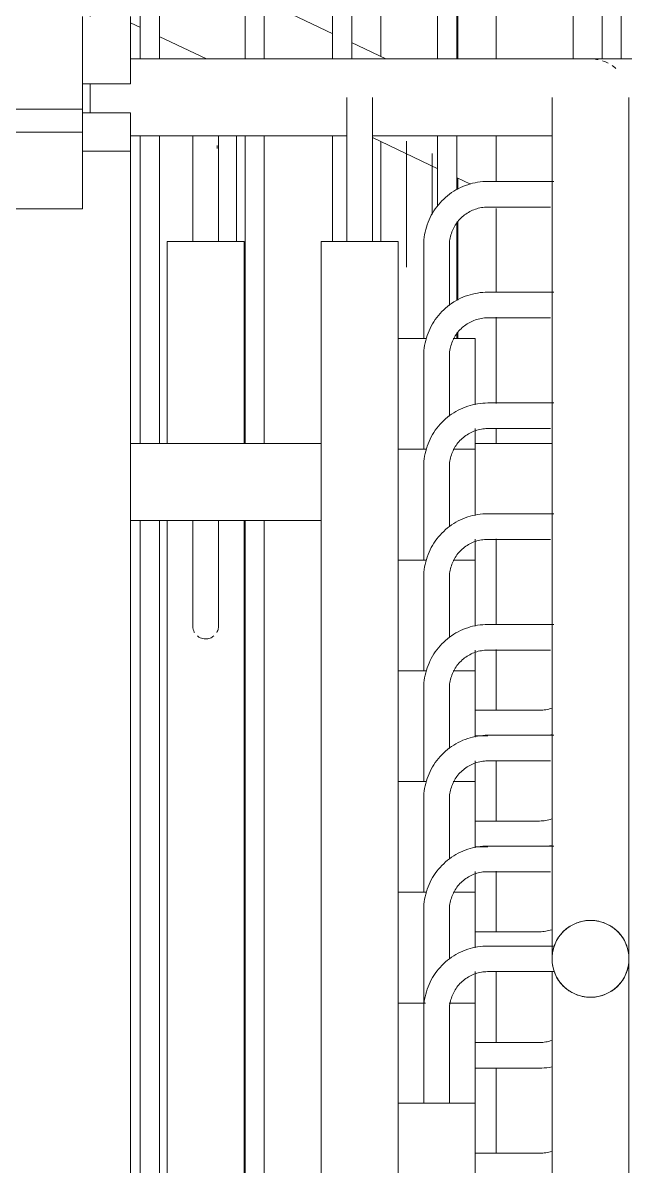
# Model space of a CAD drawing. Header units: millimetres. Extents: x -515342 to 330399, y -224905 to 507333.
# Drawn here: x 236379 to 236692, y 87684 to 88278 of the extents above; entities that cross this region are included whole.
import ezdxf

# ---------------------------------------------------------------- set-up
doc = ezdxf.new("R2010")
doc.units = ezdxf.units.MM
doc.layers.get('0').update_dxf_attribs({"lineweight": 0})
for name, color, linetype, lineweight in [('Ограждение', 7, 'Continuous', 0), ('Перекрытие', 7, 'Continuous', 0), ('Стены внутренние', 7, 'Continuous', 0)]:
    doc.layers.add(name, color=color, linetype=linetype, lineweight=lineweight)

# ---------------------------------------------------------------- blocks, each defined once
blk = doc.blocks.new('Ограждение - АР_Ограждение_Балясина_10-V14-О_АР_П_Разрез 3-3')
at = {"layer": 'Ограждение'}
for p, q in [((6749.5, 228), (6749.5, 670.95)), ((6759.5, 666.21), (6759.5, 228)), ((6749.5, 151.32), (6749.5, 188)), ((6759.5, 188), (6759.5, 159.9)), ((6759.5, 143.21), (6759.5, 102.3)), ((6759.5, 85.61), (6759.5, 82.6))]:
    blk.add_line(p, q, dxfattribs=at)
at = {"layer": 'Ограждение', "flags": 128}
for points in [[(6749.63, 670.89), (6750.59, 670.44), (6752.33, 669.61), (6754.5, 668.58)], [(6754.5, 668.58), (6756.67, 667.55), (6758.41, 666.72), (6759.37, 666.26), (6759.5, 666.21)]]:
    blk.add_lwpolyline(points, dxfattribs=at)
blk = doc.blocks.new('Ограждение - АР_Ограждение_Балясина_10-V15-О_АР_П_Разрез 3-3')
at = {"layer": 'Ограждение'}
for p, q in [((6649.5, 228), (6649.5, 718.45)), ((6659.5, 713.71), (6659.5, 228)), ((6649.5, 28), (6649.5, 188)), ((6659.5, 188), (6659.5, 28)), ((6649.5, -397.26), (6649.5, -12)), ((6659.5, -12), (6659.5, -402.01))]:
    blk.add_line(p, q, dxfattribs=at)
blk = doc.blocks.new('Ограждение - Ограждение-9706166-О_АР_П_Разрез 3-3')
for name in ['Ограждение - АР_Ограждение_Балясина_10-V15-О_АР_П_Разрез 3-3', 'Ограждение - АР_Ограждение_Балясина_10-V14-О_АР_П_Разрез 3-3']:
    blk.add_blockref(name, (0, 0))
blk = doc.blocks.new('Ограждение - АР_Ограждение_Балясина_10-V21-О_АР_П_Разрез 3-3')
at = {"layer": 'Ограждение'}
for p, q in [((6835, 330.34), (6835, 228)), ((6845, 228), (6845, 325.59))]:
    blk.add_line(p, q, dxfattribs=at)
blk = doc.blocks.new('Ограждение - АР_Ограждение_Балясина_D40 доп поручень 700_900-V22-О_АР_П_Разрез 3-3')
at = {"layer": 'Ограждение'}
for p, q in [((6720, 384.97), (6720, 229.25)), ((6760, 228), (6760, 365.97)), ((6720, 184.97), (6720, 133)), ((6733.33, 185.12), (6733.33, 149.75)), ((6746.67, 149.75), (6746.67, 178.79)), ((6760, 160.17), (6760, 165.97)), ((6760, 102.57), (6760, 143.67)), ((6760, 82.6), (6760, 86.07))]:
    blk.add_line(p, q, dxfattribs=at)
at = {"layer": 'Ограждение', "flags": 128}
for points in [[(6733.33, 149.75), (6733.33, 148.55), (6733.33, 147.35), (6733.33, 146.16), (6733.33, 144.97), (6733.33, 143.79), (6733.33, 142.62), (6733.33, 141.46), (6733.33, 140.31), (6733.33, 139.18), (6733.33, 138.07), (6733.33, 136.97), (6733.33, 135.9), (6733.33, 134.84), (6733.33, 133.81), (6733.33, 132.81), (6733.33, 131.83), (6733.33, 130.89), (6733.33, 129.97), (6733.33, 129.08), (6733.33, 128.23), (6733.33, 127.41), (6733.33, 126.63), (6733.33, 125.88), (6733.33, 125.17), (6733.33, 124.51), (6733.33, 123.88), (6733.33, 123.29), (6733.33, 122.75), (6733.33, 122.25), (6733.33, 121.79), (6733.33, 121.38), (6733.33, 121.01), (6733.33, 120.69), (6733.33, 120.41), (6733.33, 120.19), (6733.33, 120.01), (6733.33, 119.87), (6733.33, 119.79), (6733.33, 119.75)], [(6746.67, 147.04), (6746.67, 148.23), (6746.67, 149.43), (6746.67, 149.75)]]:
    blk.add_lwpolyline(points, dxfattribs=at)
blk = doc.blocks.new('Ограждение - АР_Ограждение_Балясина_10-V23-О_АР_П_Разрез 3-3')
at = {"layer": 'Ограждение'}
for p, q in [((6635, 725.34), (6635, 469.62)), ((6635.13, 725.28), (6635.13, 725.28)), ((6645, 464.87), (6645, 720.59)), ((6635, 425.34), (6635, 269.62)), ((6645, 264.87), (6645, 420.59)), ((6645, 133), (6645, 188)), ((6635, 183.03), (6635, 181.33))]:
    blk.add_line(p, q, dxfattribs=at)
blk = doc.blocks.new('Ограждение - Ограждение-9707695-О_АР_П_Разрез 3-3')
for name in ['Ограждение - АР_Ограждение_Балясина_10-V23-О_АР_П_Разрез 3-3', 'Ограждение - АР_Ограждение_Балясина_D40 доп поручень 700_900-V22-О_АР_П_Разрез 3-3', 'Ограждение - АР_Ограждение_Балясина_10-V21-О_АР_П_Разрез 3-3']:
    blk.add_blockref(name, (0, 0))
blk = doc.blocks.new('Тип перил - Перила_Внутренний_-9707720-О_АР_П_Разрез 3-3')
at = {"layer": 'Ограждение'}
for p, q in [((6695.13, 241.07), (6659.37, 258.05)), ((6590, 246.72), (6595.13, 244.28)), ((6604.87, 239.65), (6629.4, 228)), ((6722.63, 228), (6704.87, 236.43)), ((6715.67, 187.03), (6749.63, 170.89)), ((6759.37, 166.26), (6766.68, 162.79))]:
    blk.add_line(p, q, dxfattribs=at)
blk = doc.blocks.new('Ограждение - АР_Ограждение_Балясина_10-10240723-О_АР_П_Разрез 3-3')
at = {"layer": 'Ограждение'}
for p, q in [((6595, 228), (6595, 444.34)), ((6605, 439.59), (6605, 228)), ((6595, 28), (6595, 188)), ((6605, 188), (6605, 28)), ((6595, -368), (6595, -12)), ((6605, -12), (6605, -368))]:
    blk.add_line(p, q, dxfattribs=at)
blk = doc.blocks.new('Ограждение - АР_Ограждение_Балясина_10-V25-О_АР_П_Разрез 3-3')
at = {"layer": 'Ограждение'}
for p, q in [((6695, 441.13), (6695, 696.84)), ((6695.13, 696.78), (6695.13, 696.78)), ((6705, 692.09), (6705, 436.38)), ((6695, 228), (6695, 396.84)), ((6705, 392.09), (6705, 228)), ((6695, 133), (6695, 188))]:
    blk.add_line(p, q, dxfattribs=at)
blk = doc.blocks.new('Ограждение - АР_Ограждение_Балясина_D40_900-10240718-О_АР_П_Разрез 3-3')
at = {"layer": 'Ограждение'}
for p, q in [((6780, 228), (6780, 356.47)), ((6820, 337.47), (6820, 228)), ((6780, 164.04), (6780, 188)), ((6780, 106.44), (6780, 150.17)), ((6780, 48.84), (6780, 93.61)), ((6780, 28), (6780, 36.01)), ((6780, -66.36), (6780, -21.59)), ((6780, -110.81), (6780, -79.19)), ((6780, -168.41), (6780, -136.79)), ((6780, -226.01), (6780, -194.39)), ((6780, -283.61), (6780, -246.39)), ((6780, -341.21), (6780, -296.79))]:
    blk.add_line(p, q, dxfattribs=at)
blk = doc.blocks.new('Ограждение - АР_Ограждение_Балясина_10-V37-О_АР_П_Разрез 3-3')
at = {"layer": 'Ограждение'}
for p, q in [((6695, 441.13), (6695, 696.84)), ((6695.13, 696.78), (6695.13, 696.78)), ((6705, 692.09), (6705, 436.38)), ((6695, 228), (6695, 396.84)), ((6705, 392.09), (6705, 228)), ((6695, 133), (6695, 188))]:
    blk.add_line(p, q, dxfattribs=at)
blk = doc.blocks.new('Ограждение - АР_Ограждение_Балясина_10-V38-О_АР_П_Разрез 3-3')
at = {"layer": 'Ограждение'}
for p, q in [((6595, 228), (6595, 444.34)), ((6605, 439.59), (6605, 228)), ((6595, 28), (6595, 188)), ((6605, 188), (6605, 28)), ((6595, -368), (6595, -12)), ((6605, -12), (6605, -368))]:
    blk.add_line(p, q, dxfattribs=at)
blk = doc.blocks.new('Ограждение - Ограждение-9707916-О_АР_П_Разрез 3-3')
for name in ['Ограждение - АР_Ограждение_Балясина_10-10240723-О_АР_П_Разрез 3-3', 'Ограждение - АР_Ограждение_Балясина_10-V38-О_АР_П_Разрез 3-3', 'Ограждение - АР_Ограждение_Балясина_10-V25-О_АР_П_Разрез 3-3', 'Ограждение - АР_Ограждение_Балясина_10-V37-О_АР_П_Разрез 3-3', 'Ограждение - АР_Ограждение_Балясина_D40_900-10240718-О_АР_П_Разрез 3-3']:
    blk.add_blockref(name, (0, 0))
blk = doc.blocks.new('Ограждение - АР_Ограждение_Балясина_D40 доп поручень 700-7979680-О_АР_П_Разрез 3-3')
at = {"layer": 'Ограждение'}
for p, q in [((6622.33, 133), (6622.33, 181.33)), ((6635.67, 181.33), (6635.67, 133)), ((6609, 28), (6609, 133)), ((6629, 133), (6609, 133)), ((6649, 133), (6629, 133)), ((6649, 133), (6649, 28)), ((6609, -368), (6609, -12)), ((6622.33, -40.33), (6622.33, -12)), ((6635.67, -12), (6635.67, -40.33)), ((6649, -12), (6649, -672))]:
    blk.add_line(p, q, dxfattribs=at)
at = {"layer": 'Ограждение', "flags": 128}
for points in [[(6622.33, 187.95), (6622.33, 186.91), (6622.33, 185.87), (6622.33, 184.81), (6622.33, 183.75), (6622.33, 182.69), (6622.33, 181.62), (6622.33, 181.33)], [(6635.67, 181.33), (6635.67, 182.4), (6635.67, 183.46), (6635.67, 184.53), (6635.67, 185.58), (6635.67, 186.63), (6635.67, 187.67)], [(6622.33, -67), (6622.33, -66.98), (6622.33, -66.91), (6622.33, -66.81), (6622.33, -66.66), (6622.33, -66.47), (6622.33, -66.24), (6622.33, -65.96), (6622.33, -65.65), (6622.33, -65.29), (6622.33, -64.89), (6622.33, -64.46), (6622.33, -63.99), (6622.33, -63.48), (6622.33, -62.93), (6622.33, -62.34), (6622.33, -61.72), (6622.33, -61.07), (6622.33, -60.38), (6622.33, -59.66), (6622.33, -58.91), (6622.33, -58.13), (6622.33, -57.32), (6622.33, -56.49), (6622.33, -55.63), (6622.33, -54.74), (6622.33, -53.83), (6622.33, -52.9), (6622.33, -51.95), (6622.33, -50.98), (6622.33, -50), (6622.33, -48.99), (6622.33, -47.98), (6622.33, -46.95), (6622.33, -45.91), (6622.33, -44.87), (6622.33, -43.81), (6622.33, -42.75), (6622.33, -41.69), (6622.33, -40.62), (6622.33, -40.33)], [(6635.67, -40.33), (6635.67, -41.4), (6635.67, -42.46), (6635.67, -43.53), (6635.67, -44.58), (6635.67, -45.63), (6635.67, -46.67), (6635.67, -47.7), (6635.67, -48.72), (6635.67, -49.73), (6635.67, -50.72), (6635.67, -51.69), (6635.67, -52.65), (6635.67, -53.58), (6635.67, -54.5), (6635.67, -55.39), (6635.67, -56.26), (6635.67, -57.1), (6635.67, -57.92), (6635.67, -58.7), (6635.67, -59.46), (6635.67, -60.19), (6635.67, -60.89), (6635.67, -61.55), (6635.67, -62.18), (6635.67, -62.77), (6635.67, -63.33), (6635.67, -63.85), (6635.67, -64.34), (6635.67, -64.78), (6635.67, -65.19), (6635.67, -65.55), (6635.67, -65.88), (6635.67, -66.17), (6635.67, -66.41), (6635.67, -66.61), (6635.67, -66.77), (6635.67, -66.89), (6635.67, -66.97), (6635.67, -67)]]:
    blk.add_lwpolyline(points, dxfattribs=at)
at = {"layer": 'Ограждение'}
for points, knots in [([(6622.35, -66.56), (6622.34, -66.8), (6622.33, -67.3), (6622.4, -68.03), (6622.6, -68.96), (6622.91, -69.75), (6623.19, -70.26), (6623.23, -70.35)], [0.4791667, 0.4791667, 0.4791667, 0.4791667, 0.5138889, 0.5486111, 0.5833333, 0.6527778, 0.6666667, 0.6666667, 0.6666667, 0.6666667]), ([(6634.77, -70.34), (6634.96, -70.01), (6635.29, -69.3), (6635.56, -68.31), (6635.66, -67.45), (6635.67, -66.85), (6635.65, -66.5), (6635.64, -66.4)], [0.3333333, 0.3333333, 0.3333333, 0.3333333, 0.3888889, 0.4444444, 0.4791667, 0.5138889, 0.5283723, 0.5283723, 0.5283723, 0.5283723]), ([(6624.71, -72.1), (6624.78, -72.16), (6625.23, -72.53), (6626.58, -73.35), (6627.99, -73.65), (6629, -73.67)], [0.7777778, 0.7777778, 0.7777778, 0.7777778, 0.7916667, 0.8611111, 1, 1, 1, 1])]:
    blk.add_open_spline(points, degree=3, knots=knots, dxfattribs=at)
blk.add_open_spline([(6629, -73.67), (6629.81, -73.66), (6631.33, -73.39), (6632.7, -72.6), (6633.29, -72.1)], degree=3, dxfattribs=at)
blk = doc.blocks.new('Ограждение - Ограждение-9972903-О_АР_П_Разрез 3-3')
blk.add_blockref('Ограждение - АР_Ограждение_Балясина_D40 доп поручень 700-7979680-О_АР_П_Разрез 3-3', (0, 0))
blk = doc.blocks.new('Ограждение - АР_Ограждение_Балясина_D40 доп поручень 700-V77-О_АР_П_Разрез 3-3')
at = {"layer": 'Ограждение'}
for p, q in [((6555.67, 437), (6555.67, 485.33)), ((6550.01, 437), (6569, 437)), ((6569, 250), (6569, 437)), ((6569, 200), (6569, 215))]:
    blk.add_line(p, q, dxfattribs=at)
at = {"layer": 'Ограждение', "flags": 128}
blk.add_lwpolyline([(6555.67, 485.33), (6555.64, 486.67), (6555.56, 488), (6555.43, 489.32), (6555.24, 490.64), (6555, 491.96), (6554.71, 493.26), (6554.37, 494.55), (6553.97, 495.82), (6553.53, 497.08), (6553.04, 498.31), (6552.49, 499.53), (6551.9, 500.73), (6551.26, 501.9), (6550.58, 503.04), (6549.84, 504.15)], dxfattribs=at)
blk = doc.blocks.new('Ограждение - АР_Ограждение_Балясина_D40 доп поручень 700-V79-О_АР_П_Разрез 3-3')
at = {"layer": 'Ограждение'}
for p, q in [((6702.33, 181.33), (6702.33, 133)), ((6715.67, 133), (6715.67, 181.33)), ((6689, 133), (6689, -672)), ((6689, 133), (6709, 133)), ((6709, 133), (6729, 133)), ((6729, 82.6), (6729, 133))]:
    blk.add_line(p, q, dxfattribs=at)
at = {"layer": 'Ограждение', "flags": 128}
for points in [[(6702.33, 208), (6702.33, 207.98), (6702.33, 207.91), (6702.33, 207.81), (6702.33, 207.66), (6702.33, 207.47), (6702.33, 207.24), (6702.33, 206.96), (6702.33, 206.65), (6702.33, 206.29), (6702.33, 205.89), (6702.33, 205.46), (6702.33, 204.99), (6702.33, 204.48), (6702.33, 203.93), (6702.33, 203.34), (6702.33, 202.72), (6702.33, 202.07), (6702.33, 201.38), (6702.33, 200.66), (6702.33, 199.91), (6702.33, 199.13), (6702.33, 198.32), (6702.33, 197.49), (6702.33, 196.63), (6702.33, 195.74), (6702.33, 194.83), (6702.33, 193.9), (6702.33, 192.95), (6702.33, 191.98), (6702.33, 191), (6702.33, 189.99), (6702.33, 188.98), (6702.33, 187.95), (6702.33, 186.91), (6702.33, 185.87), (6702.33, 184.81), (6702.33, 183.75), (6702.33, 182.69), (6702.33, 181.62), (6702.33, 181.33)], [(6715.67, 181.33), (6715.67, 182.4), (6715.67, 183.46), (6715.67, 184.53), (6715.67, 185.58), (6715.67, 186.63), (6715.67, 187.67), (6715.67, 188.7), (6715.67, 189.72), (6715.67, 190.73), (6715.67, 191.72), (6715.67, 192.69), (6715.67, 193.65), (6715.67, 194.58), (6715.67, 195.5), (6715.67, 196.39), (6715.67, 197.26), (6715.67, 198.1), (6715.67, 198.92), (6715.67, 199.7), (6715.67, 200.46), (6715.67, 201.19), (6715.67, 201.89), (6715.67, 202.55), (6715.67, 203.18), (6715.67, 203.77), (6715.67, 204.33), (6715.67, 204.85), (6715.67, 205.34), (6715.67, 205.78), (6715.67, 206.19), (6715.67, 206.55), (6715.67, 206.88), (6715.67, 207.17), (6715.67, 207.41), (6715.67, 207.61), (6715.67, 207.77), (6715.67, 207.89), (6715.67, 207.97), (6715.67, 208)]]:
    blk.add_lwpolyline(points, dxfattribs=at)
blk = doc.blocks.new('Ограждение - АР_Ограждение_Балясина_D40 доп поручень 700-V80-О_АР_П_Разрез 3-3')
at = {"layer": 'Ограждение'}
for p, q in [((6809.95, 164.27), (6775.67, 164.27)), ((6775.67, 150.93), (6808.27, 150.93)), ((6742.33, 130.93), (6742.33, 82.6)), ((6755.67, 99.82), (6755.67, 130.93)), ((6729, 82.6), (6729, 25)), ((6729, 82.6), (6743.82, 82.6)), ((6757.64, 82.6), (6769, 82.6)), ((6769, 48.11), (6769, 82.6)), ((6769, 25), (6769, 35.77)), ((6802.33, -110.73), (6769, -110.73)), ((6769, -124.07), (6775.67, -124.07)), ((6807.64, -123.64), (6808.96, -123.4))]:
    blk.add_line(p, q, dxfattribs=at)
at = {"layer": 'Ограждение', "flags": 128}
for points in [[(6775.67, 164.27), (6774.33, 164.24), (6773, 164.16), (6771.68, 164.03), (6770.36, 163.84), (6769.04, 163.6), (6767.74, 163.31), (6766.45, 162.97), (6765.18, 162.57), (6763.92, 162.13), (6762.69, 161.64), (6761.47, 161.09), (6760.27, 160.5), (6759.1, 159.86), (6757.96, 159.18), (6756.85, 158.44), (6755.76, 157.67), (6754.71, 156.85), (6753.69, 155.99), (6752.7, 155.09), (6751.75, 154.16), (6750.85, 153.18), (6749.98, 152.17), (6749.15, 151.13), (6748.36, 150.05), (6747.62, 148.94), (6746.92, 147.81), (6746.27, 146.64), (6745.66, 145.46), (6745.11, 144.24), (6744.6, 143.01), (6744.14, 141.76), (6743.73, 140.49), (6743.38, 139.21), (6743.07, 137.91), (6742.82, 136.6), (6742.62, 135.28), (6742.47, 133.96), (6742.38, 132.63), (6742.34, 131.29), (6742.33, 130.93)], [(6755.67, 130.93), (6755.68, 131.73), (6755.73, 132.53), (6755.81, 133.33), (6755.92, 134.12), (6756.07, 134.91), (6756.24, 135.69), (6756.45, 136.46), (6756.68, 137.22), (6756.95, 137.98), (6757.25, 138.72), (6757.57, 139.45), (6757.93, 140.17), (6758.31, 140.87), (6758.72, 141.56), (6759.16, 142.23), (6759.62, 142.88), (6760.12, 143.51), (6760.63, 144.12), (6761.17, 144.71), (6761.73, 145.28), (6762.32, 145.83), (6762.92, 146.35), (6763.55, 146.85), (6764.2, 147.32), (6764.86, 147.76), (6765.54, 148.18), (6766.24, 148.57), (6766.95, 148.94), (6767.68, 149.27), (6768.42, 149.57), (6769.17, 149.85), (6769.93, 150.09), (6770.7, 150.31), (6771.48, 150.49), (6772.27, 150.64), (6773.06, 150.76), (6773.85, 150.85), (6774.65, 150.91), (6775.45, 150.93), (6775.67, 150.93)], [(6808.83, -109.65), (6808.07, -109.89), (6807.3, -110.11), (6806.52, -110.29), (6805.73, -110.44), (6804.94, -110.56), (6804.15, -110.65), (6803.35, -110.71), (6802.55, -110.73), (6802.33, -110.73)]]:
    blk.add_lwpolyline(points, dxfattribs=at)
blk = doc.blocks.new('Ограждение - АР_Ограждение_Балясина_D40 доп поручень 700-V81-О_АР_П_Разрез 3-3')
at = {"layer": 'Ограждение'}
for p, q in [((6809.95, 49.07), (6775.67, 49.07)), ((6775.67, 35.73), (6808.27, 35.73)), ((6742.33, 15.73), (6742.33, -32.6)), ((6755.67, -15.38), (6755.67, 15.73)), ((6729, -32.6), (6729, -90.2)), ((6729, -32.6), (6743.82, -32.6)), ((6757.64, -32.6), (6769, -32.6)), ((6769, -67.09), (6769, -32.6)), ((6769, -90.2), (6769, -79.43)), ((6802.33, -225.93), (6769, -225.93))]:
    blk.add_line(p, q, dxfattribs=at)
at = {"layer": 'Ограждение', "flags": 128}
for points in [[(6775.67, 49.07), (6774.33, 49.04), (6773, 48.96), (6771.68, 48.83), (6770.36, 48.64), (6769.04, 48.4), (6767.74, 48.11), (6766.45, 47.77), (6765.18, 47.37), (6763.92, 46.93), (6762.69, 46.44), (6761.47, 45.89), (6760.27, 45.3), (6759.1, 44.66), (6757.96, 43.98), (6756.85, 43.24), (6755.76, 42.47), (6754.71, 41.65), (6753.69, 40.79), (6752.7, 39.89), (6751.75, 38.96), (6750.85, 37.98), (6749.98, 36.97), (6749.15, 35.93), (6748.36, 34.85), (6747.62, 33.74), (6746.92, 32.61), (6746.27, 31.44), (6745.66, 30.26), (6745.11, 29.04), (6744.6, 27.81), (6744.14, 26.56), (6743.73, 25.29), (6743.38, 24.01), (6743.07, 22.71), (6742.82, 21.4), (6742.62, 20.08), (6742.47, 18.76), (6742.38, 17.43), (6742.34, 16.09), (6742.33, 15.73)], [(6755.67, 15.73), (6755.68, 16.53), (6755.73, 17.33), (6755.81, 18.13), (6755.92, 18.92), (6756.07, 19.71), (6756.24, 20.49), (6756.45, 21.26), (6756.68, 22.02), (6756.95, 22.78), (6757.25, 23.52), (6757.57, 24.25), (6757.93, 24.97), (6758.31, 25.67), (6758.72, 26.36), (6759.16, 27.03), (6759.62, 27.68), (6760.12, 28.31), (6760.63, 28.92), (6761.17, 29.51), (6761.73, 30.08), (6762.32, 30.63), (6762.92, 31.15), (6763.55, 31.65), (6764.2, 32.12), (6764.86, 32.56), (6765.54, 32.98), (6766.24, 33.37), (6766.95, 33.74), (6767.68, 34.07), (6768.42, 34.37), (6769.17, 34.65), (6769.93, 34.89), (6770.7, 35.11), (6771.48, 35.29), (6772.27, 35.44), (6773.06, 35.56), (6773.85, 35.65), (6774.65, 35.71), (6775.45, 35.73), (6775.67, 35.73)], [(6808.83, -224.85), (6808.07, -225.09), (6807.3, -225.31), (6806.52, -225.49), (6805.73, -225.64), (6804.94, -225.76), (6804.15, -225.85), (6803.35, -225.91), (6802.55, -225.93), (6802.33, -225.93)]]:
    blk.add_lwpolyline(points, dxfattribs=at)
blk = doc.blocks.new('Ограждение - АР_Ограждение_Балясина_D40 доп поручень 700-V82-О_АР_П_Разрез 3-3')
at = {"layer": 'Ограждение'}
for p, q in [((6809.95, -8.53), (6775.67, -8.53)), ((6775.67, -21.87), (6808.27, -21.87)), ((6742.33, -41.87), (6742.33, -90.2)), ((6755.67, -72.98), (6755.67, -41.87)), ((6729, -90.2), (6729, -147.8)), ((6729, -90.2), (6743.82, -90.2)), ((6757.64, -90.2), (6769, -90.2)), ((6769, -124.69), (6769, -90.2)), ((6769, -147.8), (6769, -137.03)), ((6802.33, -283.53), (6769, -283.53)), ((6769, -296.87), (6802.33, -296.87))]:
    blk.add_line(p, q, dxfattribs=at)
at = {"layer": 'Ограждение', "flags": 128}
for points in [[(6775.67, -8.53), (6774.33, -8.56), (6773, -8.64), (6771.68, -8.77), (6770.36, -8.96), (6769.04, -9.2), (6767.74, -9.49), (6766.45, -9.83), (6765.18, -10.23), (6763.92, -10.67), (6762.69, -11.16), (6761.47, -11.71), (6760.27, -12.3), (6759.1, -12.94), (6757.96, -13.62), (6756.85, -14.36), (6755.76, -15.13), (6754.71, -15.95), (6753.69, -16.81), (6752.7, -17.71), (6751.75, -18.64), (6750.85, -19.62), (6749.98, -20.63), (6749.15, -21.67), (6748.36, -22.75), (6747.62, -23.86), (6746.92, -24.99), (6746.27, -26.16), (6745.66, -27.34), (6745.11, -28.56), (6744.6, -29.79), (6744.14, -31.04), (6743.73, -32.31), (6743.38, -33.59), (6743.07, -34.89), (6742.82, -36.2), (6742.62, -37.52), (6742.47, -38.84), (6742.38, -40.17), (6742.34, -41.51), (6742.33, -41.87)], [(6755.67, -41.87), (6755.68, -41.07), (6755.73, -40.27), (6755.81, -39.47), (6755.92, -38.68), (6756.07, -37.89), (6756.24, -37.11), (6756.45, -36.34), (6756.68, -35.58), (6756.95, -34.82), (6757.25, -34.08), (6757.57, -33.35), (6757.93, -32.63), (6758.31, -31.93), (6758.72, -31.24), (6759.16, -30.57), (6759.62, -29.92), (6760.12, -29.29), (6760.63, -28.68), (6761.17, -28.09), (6761.73, -27.52), (6762.32, -26.97), (6762.92, -26.45), (6763.55, -25.95), (6764.2, -25.48), (6764.86, -25.04), (6765.54, -24.62), (6766.24, -24.23), (6766.95, -23.86), (6767.68, -23.53), (6768.42, -23.23), (6769.17, -22.95), (6769.93, -22.71), (6770.7, -22.49), (6771.48, -22.31), (6772.27, -22.16), (6773.06, -22.04), (6773.85, -21.95), (6774.65, -21.89), (6775.45, -21.87), (6775.67, -21.87)], [(6808.83, -282.45), (6808.07, -282.69), (6807.3, -282.91), (6806.52, -283.09), (6805.73, -283.24), (6804.94, -283.36), (6804.15, -283.45), (6803.35, -283.51), (6802.55, -283.53), (6802.33, -283.53)], [(6802.33, -296.87), (6803.67, -296.84), (6805, -296.76), (6806.32, -296.63), (6807.64, -296.44), (6808.96, -296.2)]]:
    blk.add_lwpolyline(points, dxfattribs=at)
blk = doc.blocks.new('Ограждение - АР_Ограждение_Балясина_D40 доп поручень 700-V83-О_АР_П_Разрез 3-3')
at = {"layer": 'Ограждение'}
for p, q in [((6809.95, -123.73), (6775.67, -123.73)), ((6775.67, -137.07), (6808.27, -137.07)), ((6742.33, -157.07), (6742.33, -205.4)), ((6755.67, -188.18), (6755.67, -157.07)), ((6729, -205.4), (6729, -263)), ((6729, -205.4), (6743.82, -205.4)), ((6757.64, -205.4), (6769, -205.4)), ((6769, -234.29), (6769, -205.4)), ((6769, -263), (6769, -246.63)), ((6802.33, -398.73), (6769, -398.73)), ((6769, -412.07), (6802.33, -412.07))]:
    blk.add_line(p, q, dxfattribs=at)
at = {"layer": 'Ограждение', "flags": 128}
for points in [[(6775.67, -123.73), (6774.33, -123.76), (6773, -123.84), (6771.68, -123.97), (6770.36, -124.16), (6769.04, -124.4), (6767.74, -124.69), (6766.45, -125.03), (6765.18, -125.43), (6763.92, -125.87), (6762.69, -126.36), (6761.47, -126.91), (6760.27, -127.5), (6759.1, -128.14), (6757.96, -128.82), (6756.85, -129.56), (6755.76, -130.33), (6754.71, -131.15), (6753.69, -132.01), (6752.7, -132.91), (6751.75, -133.84), (6750.85, -134.82), (6749.98, -135.83), (6749.15, -136.87), (6748.36, -137.95), (6747.62, -139.06), (6746.92, -140.19), (6746.27, -141.36), (6745.66, -142.54), (6745.11, -143.76), (6744.6, -144.99), (6744.14, -146.24), (6743.73, -147.51), (6743.38, -148.79), (6743.07, -150.09), (6742.82, -151.4), (6742.62, -152.72), (6742.47, -154.04), (6742.38, -155.37), (6742.34, -156.71), (6742.33, -157.07)], [(6755.67, -157.07), (6755.68, -156.27), (6755.73, -155.47), (6755.81, -154.67), (6755.92, -153.88), (6756.07, -153.09), (6756.24, -152.31), (6756.45, -151.54), (6756.68, -150.78), (6756.95, -150.02), (6757.25, -149.28), (6757.57, -148.55), (6757.93, -147.83), (6758.31, -147.13), (6758.72, -146.44), (6759.16, -145.77), (6759.62, -145.12), (6760.12, -144.49), (6760.63, -143.88), (6761.17, -143.29), (6761.73, -142.72), (6762.32, -142.17), (6762.92, -141.65), (6763.55, -141.15), (6764.2, -140.68), (6764.86, -140.24), (6765.54, -139.82), (6766.24, -139.43), (6766.95, -139.06), (6767.68, -138.73), (6768.42, -138.43), (6769.17, -138.15), (6769.93, -137.91), (6770.7, -137.69), (6771.48, -137.51), (6772.27, -137.36), (6773.06, -137.24), (6773.85, -137.15), (6774.65, -137.09), (6775.45, -137.07), (6775.67, -137.07)], [(6808.83, -397.65), (6808.07, -397.89), (6807.3, -398.11), (6806.52, -398.29), (6805.73, -398.44), (6804.94, -398.56), (6804.15, -398.65), (6803.35, -398.71), (6802.55, -398.73), (6802.33, -398.73)], [(6802.33, -412.07), (6803.67, -412.04), (6805, -411.96), (6806.32, -411.83), (6807.64, -411.64), (6808.96, -411.4)]]:
    blk.add_lwpolyline(points, dxfattribs=at)
blk = doc.blocks.new('Ограждение - АР_Ограждение_Балясина_D40 доп поручень 700-V84-О_АР_П_Разрез 3-3')
at = {"layer": 'Ограждение'}
for p, q in [((6809.95, -181.33), (6775.67, -181.33)), ((6775.67, -194.67), (6808.27, -194.67)), ((6742.33, -214.67), (6742.33, -263)), ((6755.67, -240.18), (6755.67, -214.67)), ((6729, -263), (6729, -315)), ((6729, -263), (6743.31, -263)), ((6755.64, -263), (6769, -263)), ((6769, -315), (6769, -263)), ((6802.33, -456.33), (6769, -456.33)), ((6769, -469.67), (6802.33, -469.67))]:
    blk.add_line(p, q, dxfattribs=at)
at = {"layer": 'Ограждение', "flags": 128}
for points in [[(6775.67, -181.33), (6774.33, -181.36), (6773, -181.44), (6771.68, -181.57), (6770.36, -181.76), (6769.04, -182), (6767.74, -182.29), (6766.45, -182.63), (6765.18, -183.03), (6763.92, -183.47), (6762.69, -183.96), (6761.47, -184.51), (6760.27, -185.1), (6759.1, -185.74), (6757.96, -186.42), (6756.85, -187.16), (6755.76, -187.93), (6754.71, -188.75), (6753.69, -189.61), (6752.7, -190.51), (6751.75, -191.44), (6750.85, -192.42), (6749.98, -193.43), (6749.15, -194.47), (6748.36, -195.55), (6747.62, -196.66), (6746.92, -197.79), (6746.27, -198.96), (6745.66, -200.14), (6745.11, -201.36), (6744.6, -202.59), (6744.14, -203.84), (6743.73, -205.11), (6743.38, -206.39), (6743.07, -207.69), (6742.82, -209), (6742.62, -210.32), (6742.47, -211.64), (6742.38, -212.97), (6742.34, -214.31), (6742.33, -214.67)], [(6755.67, -214.67), (6755.68, -213.87), (6755.73, -213.07), (6755.81, -212.27), (6755.92, -211.48), (6756.07, -210.69), (6756.24, -209.91), (6756.45, -209.14), (6756.68, -208.38), (6756.95, -207.62), (6757.25, -206.88), (6757.57, -206.15), (6757.93, -205.43), (6758.31, -204.73), (6758.72, -204.04), (6759.16, -203.37), (6759.62, -202.72), (6760.12, -202.09), (6760.63, -201.48), (6761.17, -200.89), (6761.73, -200.32), (6762.32, -199.77), (6762.92, -199.25), (6763.55, -198.75), (6764.2, -198.28), (6764.86, -197.84), (6765.54, -197.42), (6766.24, -197.03), (6766.95, -196.66), (6767.68, -196.33), (6768.42, -196.03), (6769.17, -195.75), (6769.93, -195.51), (6770.7, -195.29), (6771.48, -195.11), (6772.27, -194.96), (6773.06, -194.84), (6773.85, -194.75), (6774.65, -194.69), (6775.45, -194.67), (6775.67, -194.67)], [(6813.8, -452.72), (6813.14, -453.16), (6812.46, -453.58), (6811.76, -453.97), (6811.05, -454.34), (6810.32, -454.67), (6809.58, -454.97), (6808.83, -455.25), (6808.07, -455.49), (6807.3, -455.71), (6806.52, -455.89), (6805.73, -456.04), (6804.94, -456.16), (6804.15, -456.25), (6803.35, -456.31), (6802.55, -456.33), (6802.33, -456.33)], [(6802.33, -469.67), (6803.67, -469.64), (6805, -469.56), (6806.32, -469.43), (6807.64, -469.24), (6808.96, -469), (6810.26, -468.71), (6811.55, -468.37), (6812.82, -467.97), (6814.08, -467.53), (6815.31, -467.04), (6816.53, -466.49), (6817.73, -465.9), (6818.9, -465.26), (6820.04, -464.58), (6821.15, -463.84), (6822.24, -463.07)]]:
    blk.add_lwpolyline(points, dxfattribs=at)
blk = doc.blocks.new('Ограждение - АР_Ограждение_Балясина_D40 доп поручень 700-V85-О_АР_П_Разрез 3-3')
at = {"layer": 'Ограждение'}
for p, q in [((6810.3, -233.33), (6775.67, -233.33)), ((6775.67, -246.67), (6810.3, -246.67)), ((6742.33, -266.67), (6742.33, -315)), ((6755.67, -315), (6755.67, -266.67)), ((6729, -315), (6729, -1120)), ((6729, -315), (6769, -315)), ((6769, -508.33), (6769, -315))]:
    blk.add_line(p, q, dxfattribs=at)
at = {"layer": 'Ограждение', "flags": 128}
for points in [[(6775.67, -233.33), (6774.33, -233.36), (6773, -233.44), (6771.68, -233.57), (6770.36, -233.76), (6769.04, -234), (6767.74, -234.29), (6766.45, -234.63), (6765.18, -235.03), (6763.92, -235.47), (6762.69, -235.96), (6761.47, -236.51), (6760.27, -237.1), (6759.1, -237.74), (6757.96, -238.42), (6756.85, -239.16), (6755.76, -239.93), (6754.71, -240.75), (6753.69, -241.61), (6752.7, -242.51), (6751.75, -243.44), (6750.85, -244.42), (6749.98, -245.43), (6749.15, -246.47), (6748.36, -247.55), (6747.62, -248.66), (6746.92, -249.79), (6746.27, -250.96), (6745.66, -252.14), (6745.11, -253.36), (6744.6, -254.59), (6744.14, -255.84), (6743.73, -257.11), (6743.38, -258.39), (6743.07, -259.69), (6742.82, -261), (6742.62, -262.32), (6742.47, -263.64), (6742.38, -264.97), (6742.34, -266.31), (6742.33, -266.67)], [(6755.67, -266.67), (6755.68, -265.87), (6755.73, -265.07), (6755.81, -264.27), (6755.92, -263.48), (6756.07, -262.69), (6756.24, -261.91), (6756.45, -261.14), (6756.68, -260.38), (6756.95, -259.62), (6757.25, -258.88), (6757.57, -258.15), (6757.93, -257.43), (6758.31, -256.73), (6758.72, -256.04), (6759.16, -255.37), (6759.62, -254.72), (6760.12, -254.09), (6760.63, -253.48), (6761.17, -252.89), (6761.73, -252.32), (6762.32, -251.77), (6762.92, -251.25), (6763.55, -250.75), (6764.2, -250.28), (6764.86, -249.84), (6765.54, -249.42), (6766.24, -249.03), (6766.95, -248.66), (6767.68, -248.33), (6768.42, -248.03), (6769.17, -247.75), (6769.93, -247.51), (6770.7, -247.29), (6771.48, -247.11), (6772.27, -246.96), (6773.06, -246.84), (6773.85, -246.75), (6774.65, -246.69), (6775.45, -246.67), (6775.67, -246.67)]]:
    blk.add_lwpolyline(points, dxfattribs=at)
blk = doc.blocks.new('Ограждение - Ограждение-9972907-О_АР_П_Разрез 3-3')
for name, p in [('Ограждение - АР_Ограждение_Балясина_D40 доп поручень 700-V77-О_АР_П_Разрез 3-3', (0, 0)), ('Ограждение - АР_Ограждение_Балясина_D40 доп поручень 700-V79-О_АР_П_Разрез 3-3', (0, 0)), ('Ограждение - АР_Ограждение_Балясина_D40 доп поручень 700-V80-О_АР_П_Разрез 3-3', (0, 0)), ('Ограждение - АР_Ограждение_Балясина_D40 доп поручень 700-V80-О_АР_П_Разрез 3-3', (0, -57.6)), ('Ограждение - АР_Ограждение_Балясина_D40 доп поручень 700-V81-О_АР_П_Разрез 3-3', (0, 0)), ('Ограждение - АР_Ограждение_Балясина_D40 доп поручень 700-V82-О_АР_П_Разрез 3-3', (0, 0)), ('Ограждение - АР_Ограждение_Балясина_D40 доп поручень 700-V82-О_АР_П_Разрез 3-3', (0, -57.6)), ('Ограждение - АР_Ограждение_Балясина_D40 доп поручень 700-V83-О_АР_П_Разрез 3-3', (0, 0)), ('Ограждение - АР_Ограждение_Балясина_D40 доп поручень 700-V84-О_АР_П_Разрез 3-3', (0, 0)), ('Ограждение - АР_Ограждение_Балясина_D40 доп поручень 700-V85-О_АР_П_Разрез 3-3', (0, 0))]:
    blk.add_blockref(name, p)
blk = doc.blocks.new('Тип верхнего поручня - Верхний поручень_Внутренний_-9972950-О_АР_П_Разрез 3-3')
at = {"layer": 'Ограждение'}
for p, q in [((7719, 228), (6779, 228)), ((6779, 188), (6809, 188))]:
    blk.add_line(p, q, dxfattribs=at)
blk = doc.blocks.new('Тип перил - Перила_Внутренний_-9972971-О_АР_П_Разрез 3-3')
at = {"layer": 'Ограждение'}
blk.add_line((6809, 28), (6779, 28), dxfattribs=at)
blk = doc.blocks.new('Тип верхнего поручня - АР_Ограждение_Ограничение_D40-V87-О_АР_П_Разрез 3-3')
at = {"layer": 'Ограждение', "flags": 128}
for points in [[(6829, -220), (6828.2, -220.02), (6827.4, -220.06), (6826.61, -220.14), (6825.81, -220.26), (6825.03, -220.4), (6824.25, -220.57), (6823.47, -220.78), (6822.71, -221.02), (6821.95, -221.28), (6821.21, -221.58), (6820.48, -221.9), (6819.76, -222.26), (6819.06, -222.64), (6818.38, -223.05), (6817.71, -223.49), (6817.06, -223.96), (6816.42, -224.45), (6815.81, -224.96), (6815.22, -225.5), (6814.65, -226.07), (6814.11, -226.65), (6813.59, -227.26), (6813.09, -227.88), (6812.62, -228.53), (6812.17, -229.19), (6811.75, -229.88), (6811.36, -230.57), (6811, -231.29), (6810.66, -232.01), (6810.36, -232.75), (6810.08, -233.5), (6809.84, -234.27), (6809.63, -235.04), (6809.44, -235.82), (6809.29, -236.6), (6809.17, -237.39), (6809.08, -238.19), (6809.03, -238.98), (6809, -239.78), (6809.01, -240.58), (6809.05, -241.38), (6809.12, -242.18), (6809.22, -242.97), (6809.36, -243.76), (6809.52, -244.54), (6809.72, -245.32), (6809.95, -246.09), (6810.21, -246.84), (6810.5, -247.59), (6810.81, -248.32), (6811.16, -249.04), (6811.54, -249.75), (6811.94, -250.44), (6812.37, -251.11), (6812.83, -251.77), (6813.31, -252.41), (6813.82, -253.02), (6814.36, -253.62), (6814.91, -254.2), (6815.49, -254.75), (6816.09, -255.28), (6816.71, -255.78), (6817.35, -256.26), (6818.01, -256.71), (6818.69, -257.14), (6819.38, -257.54), (6820.09, -257.91), (6820.82, -258.25), (6821.55, -258.56), (6822.3, -258.84), (6823.06, -259.1), (6823.83, -259.32), (6824.6, -259.51), (6825.39, -259.67), (6826.18, -259.8), (6826.97, -259.9), (6827.77, -259.96), (6828.57, -260), (6829, -260)], [(6829, -260), (6829.8, -259.98), (6830.6, -259.94), (6831.39, -259.86), (6832.19, -259.74), (6832.97, -259.6), (6833.75, -259.43), (6834.53, -259.22), (6835.29, -258.98), (6836.05, -258.72), (6836.79, -258.42), (6837.52, -258.1), (6838.24, -257.74), (6838.94, -257.36), (6839.62, -256.95), (6840.29, -256.51), (6840.94, -256.04), (6841.58, -255.55), (6842.19, -255.04), (6842.78, -254.5), (6843.35, -253.93), (6843.89, -253.35), (6844.41, -252.74), (6844.91, -252.12), (6845.38, -251.47), (6845.83, -250.81), (6846.25, -250.12), (6846.64, -249.43), (6847, -248.71), (6847.34, -247.99), (6847.64, -247.25), (6847.92, -246.5), (6848.16, -245.73), (6848.37, -244.96), (6848.56, -244.18), (6848.71, -243.4), (6848.83, -242.61), (6848.92, -241.81), (6848.97, -241.02), (6849, -240.22), (6848.99, -239.42), (6848.95, -238.62), (6848.88, -237.82), (6848.78, -237.03), (6848.64, -236.24), (6848.48, -235.46), (6848.28, -234.68), (6848.05, -233.91), (6847.79, -233.16), (6847.5, -232.41), (6847.19, -231.68), (6846.84, -230.96), (6846.46, -230.25), (6846.06, -229.56), (6845.63, -228.89), (6845.17, -228.23), (6844.69, -227.59), (6844.18, -226.98), (6843.64, -226.38), (6843.09, -225.8), (6842.51, -225.25), (6841.91, -224.72), (6841.29, -224.22), (6840.65, -223.74), (6839.99, -223.29), (6839.31, -222.86), (6838.62, -222.46), (6837.91, -222.09), (6837.18, -221.75), (6836.45, -221.44), (6835.7, -221.16), (6834.94, -220.9), (6834.17, -220.68), (6833.4, -220.49), (6832.61, -220.33), (6831.82, -220.2), (6831.03, -220.1), (6830.23, -220.04), (6829.43, -220), (6829, -220)]]:
    blk.add_lwpolyline(points, dxfattribs=at)
at = {"layer": 'Ограждение'}
for start, end in [(132.49884, 139.40561), (90, 100.55156), (77.56679, 90), (36.70804, 52.21446), (175.13096, 184.18327), (355.13096, 4.18327), (216.70803, 232.21446), (312.16273, 319.40561), (257.56679, 270), (270, 280.55156)]:
    blk.add_arc((6829, -240), 20, start, end, dxfattribs=at)
blk = doc.blocks.new('Тип верхнего поручня - Верхний поручень_Внутренний_-9972992-О_АР_П_Разрез 3-3')
at = {"layer": 'Ограждение'}
for p, q in [((6779, 228), (6590, 228)), ((6809, 207.9), (6809, -239.78)), ((6849, -239.78), (6849, 207.9)), ((6590, 188), (6702.33, 188)), ((6715.67, 188), (6779, 188))]:
    blk.add_line(p, q, dxfattribs=at)
at = {"layer": 'Ограждение', "flags": 128}
for points in [[(6779, 228), (6781, 228), (6783, 228), (6784.99, 228), (6786.97, 228), (6788.93, 228), (6790.89, 228), (6792.82, 228), (6794.73, 228), (6796.61, 228), (6798.47, 228), (6800.3, 228), (6802.09, 228), (6803.84, 228), (6805.56, 228), (6807.23, 228), (6808.86, 228), (6810.44, 228), (6811.97, 228), (6813.45, 228), (6814.87, 228), (6816.23, 228), (6817.54, 228), (6818.78, 228), (6819.96, 228), (6821.07, 228), (6822.12, 228), (6823.1, 228), (6824.01, 228), (6824.84, 228), (6825.6, 228), (6826.29, 228), (6826.9, 228), (6827.44, 228), (6827.89, 228), (6828.27, 228), (6828.57, 228), (6828.79, 228), (6828.94, 228), (6829, 228), (6829, 228)], [(6829, 228), (6829.8, 227.98), (6830.6, 227.94), (6831.39, 227.86), (6832.19, 227.74), (6832.97, 227.6)], [(6835.29, 226.98), (6836.05, 226.72), (6836.79, 226.42), (6837.52, 226.1), (6838.24, 225.74)], [(6840.29, 224.51), (6840.94, 224.04), (6841.58, 223.55), (6842.19, 223.04)], [(6809, 208), (6809, 207.98), (6809, 207.9)], [(6849, 207.9), (6849, 207.98), (6849, 208)], [(6809, 188), (6807.68, 188), (6806.02, 188), (6804.31, 188), (6802.57, 188), (6800.78, 188), (6798.97, 188), (6797.12, 188), (6795.24, 188), (6793.34, 188), (6791.41, 188), (6789.46, 188), (6787.5, 188), (6785.52, 188), (6783.53, 188), (6781.54, 188), (6779.54, 188), (6779, 188)]]:
    blk.add_lwpolyline(points, dxfattribs=at)
at = {"layer": 'Ограждение'}
for start, end in [(360, 180), (180, 360)]:
    blk.add_arc((6829, -240), 20, start, end, dxfattribs=at)
blk = doc.blocks.new('Тип перил - Перила_Внутренний_-9973013-О_АР_П_Разрез 3-3')
at = {"layer": 'Ограждение'}
for p, q in [((6689.09, 28), (6590, 28)), ((6779, 28), (6768.96, 28)), ((6590, -12), (6689.12, -12)), ((6849, -439.78), (6849, -239.78)), ((6809, -246.44), (6809, -439.78))]:
    blk.add_line(p, q, dxfattribs=at)
at = {"layer": 'Ограждение', "flags": 128}
blk.add_lwpolyline([(6779, 28), (6781, 28), (6783, 28), (6784.99, 28), (6786.97, 28), (6788.93, 28), (6790.89, 28), (6792.82, 28), (6794.73, 28), (6796.61, 28), (6798.47, 28), (6800.3, 28), (6802.09, 28), (6803.84, 28), (6805.56, 28), (6807.23, 28), (6808.86, 28)], dxfattribs=at)
at = {"layer": 'Ограждение'}
for start, end in [(360, 180), (180, 360)]:
    blk.add_arc((6829, -440), 20, start, end, dxfattribs=at)
blk = doc.blocks.new('Ограждение - Ограждение-9986520-О_АР_П_Разрез 3-3')
at = {"layer": 'Ограждение'}
for p, q in [((6565, 250), (6565, 201.81)), ((6565, 201.81), (3159, 201.81)), ((6565, 201.81), (6565, 189.81)), ((6565, 189.81), (3159, 189.81)), ((6565, 189.81), (6565, 150)), ((6565, 150), (3159, 150))]:
    blk.add_line(p, q, dxfattribs=at)
blk = doc.blocks.new('Ограждение - Ограждение-10129586-О_АР_П_Разрез 3-3')
for name in ['Ограждение - АР_Ограждение_Балясина_10-10240723-О_АР_П_Разрез 3-3', 'Ограждение - АР_Ограждение_Балясина_10-V38-О_АР_П_Разрез 3-3', 'Ограждение - АР_Ограждение_Балясина_10-V25-О_АР_П_Разрез 3-3', 'Ограждение - АР_Ограждение_Балясина_10-V37-О_АР_П_Разрез 3-3']:
    blk.add_blockref(name, (0, 0))
blk = doc.blocks.new('СД_Люблино_Фасады_rvt-1-О_АР_П_Разрез 3-3')
at = {"layer": 'Перекрытие'}
for p, q in [((6590, 250), (6590, 215)), ((6590, 215), (6565, 215))]:
    blk.add_line(p, q, dxfattribs=at)
at = {"layer": 'Стены внутренние'}
for p, q in [((6565, 200), (6590, 200)), ((6590, 200), (6590, 180)), ((6590, 180), (6565, 180)), ((6590, -1100), (6590, 180))]:
    blk.add_line(p, q, dxfattribs=at)
at = {"layer": 'Ограждение', "lineweight": 9}
for name in ['Ограждение - Ограждение-9706166-О_АР_П_Разрез 3-3', 'Ограждение - Ограждение-9707916-О_АР_П_Разрез 3-3', 'Ограждение - Ограждение-10129586-О_АР_П_Разрез 3-3', 'Ограждение - Ограждение-9707695-О_АР_П_Разрез 3-3', 'Ограждение - Ограждение-9972907-О_АР_П_Разрез 3-3', 'Тип перил - Перила_Внутренний_-9707720-О_АР_П_Разрез 3-3', 'Ограждение - Ограждение-9986520-О_АР_П_Разрез 3-3', 'Тип верхнего поручня - Верхний поручень_Внутренний_-9972992-О_АР_П_Разрез 3-3', 'Тип верхнего поручня - Верхний поручень_Внутренний_-9972950-О_АР_П_Разрез 3-3', 'Ограждение - Ограждение-9972903-О_АР_П_Разрез 3-3', 'Тип перил - Перила_Внутренний_-9973013-О_АР_П_Разрез 3-3', 'Тип перил - Перила_Внутренний_-9972971-О_АР_П_Разрез 3-3', 'Тип верхнего поручня - АР_Ограждение_Ограничение_D40-V87-О_АР_П_Разрез 3-3']:
    blk.add_blockref(name, (0, 0), dxfattribs=at)

msp = doc.modelspace()

# ---------------------------------------------------------------- block references
msp.add_blockref('СД_Люблино_Фасады_rvt-1-О_АР_П_Разрез 3-3', (229844.7438, 88031.3929))

doc.saveas('drawing.dxf')
